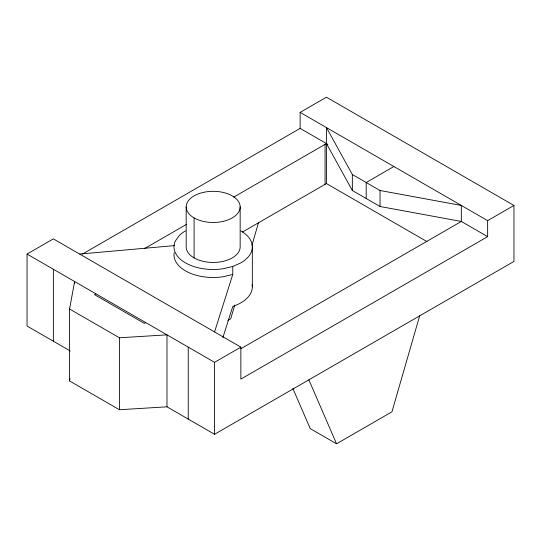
<?xml version="1.0" encoding="UTF-8"?>
<svg xmlns="http://www.w3.org/2000/svg" width="541" height="541" viewBox="0 0 541 541"><rect width="100%" height="100%" fill="white"/><g stroke="black" fill="none" stroke-linecap="round" stroke-linejoin="round"><path stroke-width="0.81" d="M82.563 254L300.133 128.386L300.133 112.393L326.446 97.204L513.95 205.458L513.95 261.425L214.554 434.281L166.986 406.818L119.419 409.733L69.566 380.952L69.566 308.992L74.617 281.53L74.617 283.207M69.566 380.952L70.012 378.531M234.713 305.043L230.757 318.75L227.842 320.434M251.937 245.384L258.449 222.811M419.647 315.87L391.948 411.816L336.556 443.796L310.243 428.607L292.891 388.533M214.554 331.944L232.772 274.456L232.772 266.456L240.867 262.865A39.168 22.614 0 0 0 240.867 230.885M222.892 337.57L232.752 306.436A39.168 22.614 0 0 0 252.147 284.634M70.364 351.035L27.05 326.027L27.05 254.067L53.363 238.879L240.867 347.133L240.867 379.113L487.637 236.64L487.637 220.647L300.133 112.393M144.67 248.522L186.3 224.488M233.773 197.08L326.446 143.575L352.34 190.506L380.039 206.5L461.324 221.452L487.637 236.64M95.872 293.804L94.492 294.602L144.346 323.39L145.725 322.585M242.415 232.069L326.446 183.555L427.059 241.644M393.889 166.52L366.189 182.513L366.189 198.5M27.05 254.067L214.554 362.321L240.867 347.133M240.84 348.749L461.324 221.452L461.324 205.458L380.039 190.506L352.34 174.52L326.446 127.588L326.446 183.555M487.637 220.647L513.95 205.458M232.772 266.456L223.305 268.715A39.168 22.614 0 0 1 175.338 241.022L179.247 235.565A39.168 22.614 0 0 1 185.475 230.885M232.772 274.456L223.305 276.715A39.168 22.614 0 0 1 174.188 252.654M79.676 254.067L174.648 245.587M69.566 308.992L119.419 337.78L166.986 334.859L166.986 406.818M300.133 128.386L327.9 144.413M308.857 379.836L336.556 443.796M380.039 190.506L380.039 206.5M352.34 174.52L352.34 190.506M325.06 144.373L325.06 184.353M252.336 246.872L252.336 286.852M240.157 206.899L240.157 246.872A26.989 15.581 0 0 1 213.168 262.453A26.989 15.581 0 0 1 186.178 246.872L186.178 206.899M214.554 362.321L214.554 434.281M194.084 217.915A26.989 15.581 0 0 0 239.237 210.929A26.989 15.581 0 0 0 206.182 191.845A26.989 15.581 0 0 0 194.084 217.915L194.084 257.888M188.241 347.133L188.241 419.092M119.419 337.78L119.419 409.733M53.363 269.262L53.363 341.215"/></g></svg>
